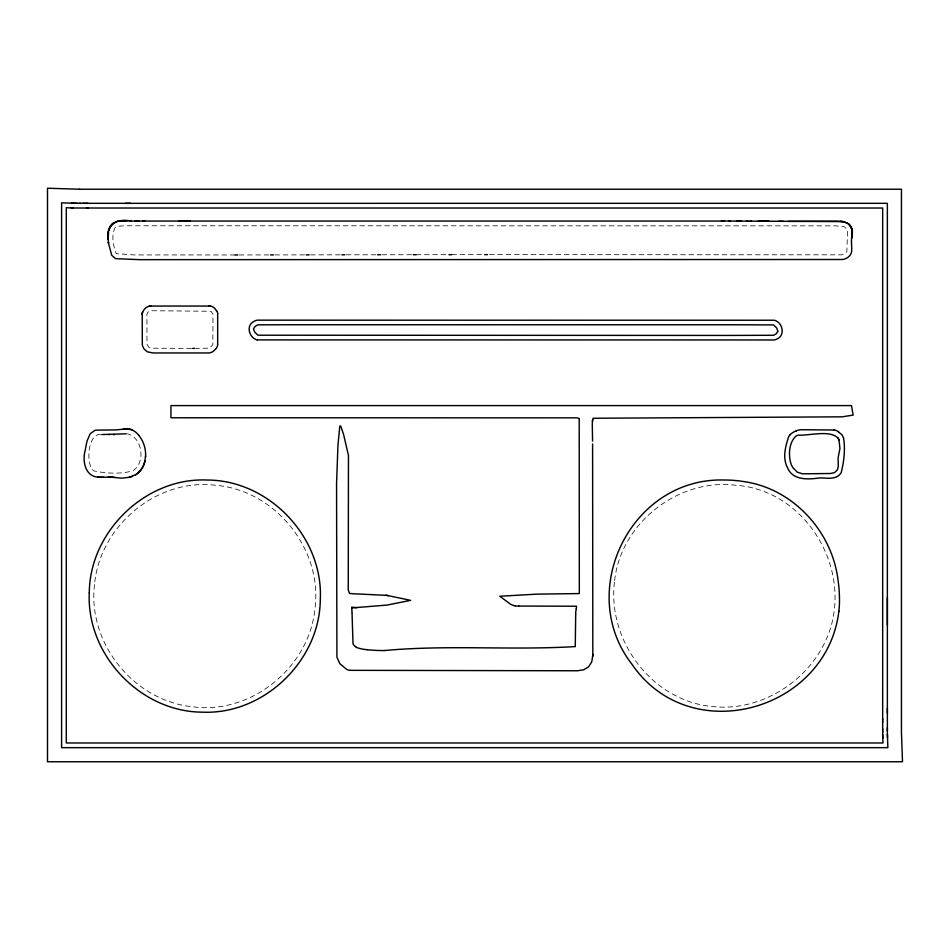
<?xml version="1.0" encoding="UTF-8"?>
<svg xmlns="http://www.w3.org/2000/svg" width="950" height="950" viewBox="0 0 950 950"><rect width="100%" height="100%" fill="white"/><g stroke="black" fill="none" stroke-linecap="round" stroke-linejoin="round"><path stroke-width="0.71" stroke-dasharray="4.75 3.56" d="M100.641 434.577C87.804 432.986 85.429 464.835 93.729 470.867C106.008 473.444 120.733 474.371 132.834 470.796C145.944 462.887 142.5 437.202 127.419 433.841M234.923 254.968L133.95 254.921L116.221 253.65C113.216 245.611 111.103 235.826 114.998 227.763L119.7 226.017L128.891 225.768L836.047 225.874L844.194 226.741L846.949 229.164L847.531 231.171L846.854 251.477L844.989 253.65L841.961 254.826L487.457 254.624M239.198 254.956L270.584 254.921M274.871 254.921L306.256 254.873M310.543 254.873L341.929 254.826M346.204 254.814L377.589 254.778M381.876 254.766L413.262 254.731M416.112 254.719L448.934 254.683M451.784 254.671L484.595 254.636M191.473 348.377L150.824 348.211L149.007 347.356L146.965 344.423L146.929 314.129L147.903 312.241L150.219 310.721L210.959 311.267L213.002 314.082L212.848 344.838L209.344 348.139L195.878 348.412M94.525 584.571C87.258 643.53 134.722 701.801 193.836 706.907C252.498 714.198 309.914 666.425 315.044 607.869C322.454 548.768 275.025 490.188 215.638 485.284C156.893 477.933 99.607 526.027 94.525 584.571M614.472 582.16C607.24 641.036 652.674 701.314 712.583 706.515C769.761 713.07 827.367 668.052 834.195 610.791C841.866 551.344 797.121 489.214 735.727 485.26C677.825 477.981 619.78 523.866 614.472 582.16"/><path stroke-width="1.43" d="M882.669 719.957L882.669 208.026L86.462 208.014M887.371 732.949L887.858 747.662L61.596 747.662L61.596 202.849L77.579 203.324M887.359 597.609L887.371 730.241M579.322 593.263L579.203 418.629M592.598 443.971L592.824 655.037L591.755 661.853L588.525 666.9L583.716 669.786L577.553 670.771L350.479 670.332M142.227 314.153L142.322 345.194L143.854 348.733L147.155 351.785L153.045 352.961L208.382 352.961A21.945 21.945 0 0 0 209.748 352.842L209.926 352.806A9.215 9.215 0 0 0 215.614 348.804M575.688 614.187L575.7 613.213A17.848 17.848 0 0 1 575.985 610.363L576.317 608.606M575.688 614.579L575.261 646.582C511.706 650.441 448.032 644.67 384.524 650.524M131.1 221.077C114.914 217.598 104.999 226.979 108.419 240.944M124.699 221.101C113.05 218.417 105.925 229.283 108.407 239.709M145.564 456.095L144.756 461.831A21.161 21.161 0 0 1 135.636 474.774M592.408 421.527L592.384 421.942A76.083 76.083 0 0 0 592.301 425.232L592.574 441.073M217.621 344.933L217.621 344.874A20.282 20.282 0 0 0 217.669 344.09L217.669 313.559M838.862 611.325C826.738 711.182 689.961 749.491 631.845 664.109C575.403 591.423 630.871 477.577 724.007 479.999A122.562 122.562 0 0 1 744.182 481.638C792.989 488.656 832.022 531.347 837.983 579.773A137.489 137.489 0 0 1 839.456 597.099A103.823 103.823 0 0 1 838.898 611.325M592.705 419.698L592.432 421.277A14.487 14.487 0 0 1 592.717 419.698L592.859 419.033A16.257 16.257 0 0 1 593.049 418.309A110.687 110.687 0 0 1 595.662 418.238L841.938 416.824A9.417 9.417 0 0 0 842.508 416.789L847.59 415.969A30.198 30.198 0 0 1 848.386 415.839L853.136 415.114L851.485 405.591L170.964 405.591L170.905 417.762L577.22 417.846A6.009 6.009 0 0 1 579.168 418.689M789.771 435.124L788.999 436.169A6.508 6.508 0 0 0 788.595 436.917C785.365 446.631 782.337 458.054 787.491 467.649C792.633 480.522 807.987 479.536 819.328 477.981A34.057 34.057 0 0 1 821.94 477.909C828.483 478.349 837.152 479.406 841.118 472.803C844.004 461.819 845.429 449.196 843.553 437.997M135.553 474.644L131.539 476.567A24.961 24.961 0 0 1 128.939 477.351L121.422 478.183L111.281 477.137A49.626 49.626 0 0 0 108.371 477.114L102.897 477.268A50.528 50.528 0 0 1 97.612 477.137C84.788 475.986 82.222 460.228 85.263 450.074A135.197 135.197 0 0 1 87.091 440.907L90.143 433.794L95.048 430.314A15.497 15.497 0 0 1 96.461 430.136L114.534 429.934A29.972 29.972 0 0 0 116.719 429.839L122.883 429.246A28.785 28.785 0 0 1 130.946 429.447M796.337 430.766L797.121 430.492A17.361 17.361 0 0 1 801.764 429.721L833.993 430.017M149.186 306.126A6.08 6.08 0 0 1 149.696 306.054L210.14 306.054A16.791 16.791 0 0 0 208.953 306.007M353.115 607.489A20.33 20.33 0 0 0 356.559 607.549L386.745 605.102A33.903 33.903 0 0 0 388.194 604.853L410.649 600.352L388.229 595.65A23.429 23.429 0 0 0 386.531 595.365L356.582 593.893A21.672 21.672 0 0 0 355.157 593.928L349.541 593.441L348.258 589.891L348.46 455.442L343.544 434.304L340.706 426.027L339.791 426.087L337.951 445.301L336.561 483.419L336.918 657.115L339.791 663.623L346.501 669.263A10.699 10.699 0 0 0 349.03 670.178L349.125 670.189A7.398 7.398 0 0 0 350.384 670.344M579.156 593.572L536.916 594.142L499.795 596.244L510.304 604.022A13.015 13.015 0 0 0 515.138 605.827M101.793 434.542L126.326 433.794M77.306 203.324L79.551 203.312M124.949 221.101L127.169 221.089M129.141 221.077L144.875 221.053M135.042 221.065L138.973 221.065M234.923 254.968L237.773 254.956M270.584 254.921L273.446 254.921M306.256 254.873L309.106 254.873M341.929 254.826L344.779 254.826M377.589 254.778L380.451 254.766M413.262 254.731L416.112 254.719M448.934 254.683L451.784 254.671M484.595 254.636L487.457 254.624M79.278 203.312L80.679 203.312M76.463 203.324L71.476 203.217M125.329 203.336L887.359 203.324L887.359 624.851M80.394 203.312L87.982 203.324M82.65 203.312L130.661 203.336M721.371 221.065L724.411 221.065M142.904 221.053L190.131 221.077M178.98 221.065L730.491 221.065M88.255 208.026L73.601 208.002M738.102 221.077L728.971 221.065M739.623 221.089L748.018 221.112M736.571 221.077L741.143 221.089M518.949 606.064L574.251 606.219A12.041 12.041 0 0 1 576.472 606.231A8.977 8.977 0 0 1 576.282 608.594M750.31 221.124L769.037 221.243M788.156 221.386L837.912 221.172L844.372 221.873L848.671 223.963L851.319 227.418L852.316 232.073L851.711 238.046L852.304 231.859L851.046 226.872L847.887 223.404L843.184 221.599L758.326 221.172M746.866 221.112L751.45 221.136M113.371 434.625L114.534 434.637M518.736 606.064L517.857 606.053A19.724 19.724 0 0 1 515.126 605.851M778.596 221.314L783.37 221.35M192.565 348.377L194.774 348.401M108.739 434.566L109.903 434.577M72.141 207.955L73.209 207.991A26.398 26.398 0 0 1 72.378 207.967L66.286 207.729L66.286 742.971L882.977 742.971L882.693 736.119L882.788 738.091M73.114 207.991L72.509 207.967M71.155 207.896L71.891 207.931M367.365 649.788L374.858 650.322A130.803 130.803 0 0 0 384.524 650.536M257.165 339.839L256.868 339.779A6.413 6.413 0 0 1 255.93 339.518C248.484 336.324 245.943 324.615 254.6 321.1A7.98 7.98 0 0 1 256.393 320.364L256.761 320.281A4.453 4.453 0 0 1 257.652 320.162L773.894 320.233A3.266 3.266 0 0 1 774.452 320.293L774.654 320.34A6.543 6.543 0 0 1 775.675 320.649C783.192 323.879 784.926 335.849 776.969 338.972A7.814 7.814 0 0 1 775.105 339.767L774.737 339.851A4.418 4.418 0 0 1 773.846 339.969L257.759 339.898A2.945 2.945 0 0 1 257.165 339.851M130.91 429.637L132.691 430.231A16.708 16.708 0 0 1 138.724 435.349M838.826 432.143L841.973 434.839L843.493 437.855M138.854 435.254L141.859 439.886A31.623 31.623 0 0 1 145.576 457.069M838.031 438.057C829.861 429.614 808.842 435.836 797.917 435.183A14.476 14.476 0 0 0 796.005 436.086C788.726 442.593 788.168 455.834 791.267 464.704A23.524 23.524 0 0 0 792.953 467.673L797.276 472.197L802.679 473.812L830.371 473.504L834.551 472.637L837.425 469.787L838.292 466.308L838.078 458.102L839.943 448.495L839.004 440.159A11.911 11.911 0 0 0 838.304 438.544L838.031 438.057A12.029 12.029 0 0 1 839.004 440.159M356.963 607.596A38.855 38.855 0 0 1 354.552 607.596A11.222 11.222 0 0 1 353.115 607.466A11.412 11.412 0 0 0 351.773 607.288L352.022 612.667M887.478 737.913L887.371 733.97M851.473 242.464L851.687 247.178A34.722 34.722 0 0 1 851.699 249.767C852.186 254.909 847.4 258.875 842.662 259.493A8.004 8.004 0 0 1 842.258 259.504L139.341 259.659L115.936 258.649A4.334 4.334 0 0 1 115.413 258.531L111.673 255.206L109.048 245.231A30.887 30.887 0 0 0 108.621 243.544L108.621 243.544A5.819 5.819 0 0 1 108.431 241.561M352.046 613.344L353.032 643.874A6.413 6.413 0 0 0 355.514 646.523M882.693 735.716L882.681 734.421M882.669 721.074L882.681 732.201M882.669 731.084L882.693 735.538M887.371 730.918L887.371 732.106M887.371 727.795L887.371 731.084M882.669 728.852L882.669 729.968M887.359 708.261L887.359 713.141M882.669 718.841L882.669 722.178M122.906 429.364A27.301 27.301 0 0 1 131.872 429.626M103.467 477.244A53.699 53.699 0 0 1 97.612 477.149M833.993 429.934A7.826 7.826 0 0 1 838.767 432.202M789.723 435.076A15.889 15.889 0 0 1 796.373 430.861M142.227 314.486A8.146 8.146 0 0 1 142.583 311.944A6.567 6.567 0 0 0 142.239 313.821M142.797 312.016A9.096 9.096 0 0 1 149.209 306.209M210.164 305.924A8.598 8.598 0 0 1 216.374 310.793M216.671 310.662A7.671 7.671 0 0 1 217.716 313.548M217.692 344.945A7.79 7.79 0 0 1 215.769 348.876M851.521 242.464A21.648 21.648 0 0 1 851.651 238.034M385.843 595.294A28.203 28.203 0 0 1 388.229 595.638M356.642 647.318A6.804 6.804 0 0 1 355.419 646.665M367.377 649.681A38.618 38.618 0 0 1 356.582 647.496M120.567 221.208A52.203 52.203 0 0 1 123.168 221.112M109.024 229.936A10.236 10.236 0 0 1 113.668 222.692M108.419 235.671A49.828 49.828 0 0 1 108.585 232.311M852.15 228.724A23.382 23.382 0 0 1 851.568 237.999M848.445 223.737A9.749 9.749 0 0 1 851.806 228.784M840.524 221.291A21.256 21.256 0 0 1 844.372 221.849M108.371 477.161A34.936 34.936 0 0 1 114.332 477.387M132.382 476.247A24.629 24.629 0 0 1 128.939 477.351M144.911 460.881A21.28 21.28 0 0 1 135.648 474.786M149.696 306.043A13.763 13.763 0 0 1 150.789 306.019M351.809 608.534A17.86 17.86 0 0 1 351.761 607.288M592.824 654.241A43.641 43.641 0 0 1 592.788 656.284M108.407 241.977L108.538 243.212L108.407 241.894M89.276 592.883C86.331 654.669 140.279 711.835 202.196 712.156C263.601 714.982 319.889 660.891 320.293 599.569C323.463 537.558 269.384 480.166 207.219 480.035C145.73 477.209 89.656 531.596 89.276 592.883M777.812 331.241L776.649 333.201A9.832 9.832 0 0 1 775.592 334.222L773.478 335.279L728.519 335.433L258.067 335.207L255.111 332.583A14.974 14.974 0 0 1 254.042 330.564L253.519 328.914L254.719 326.966A10.414 10.414 0 0 1 255.811 325.933L258.008 324.841L288.598 324.746L737.663 324.781L773.478 324.924L776.328 327.572A14.63 14.63 0 0 1 777.124 329.08L777.812 331.241M79.539 189.228L47.5 188.243L47.5 761.758L902.5 761.758L901.455 732.569L901.455 189.24L79.539 189.228"/></g></svg>
